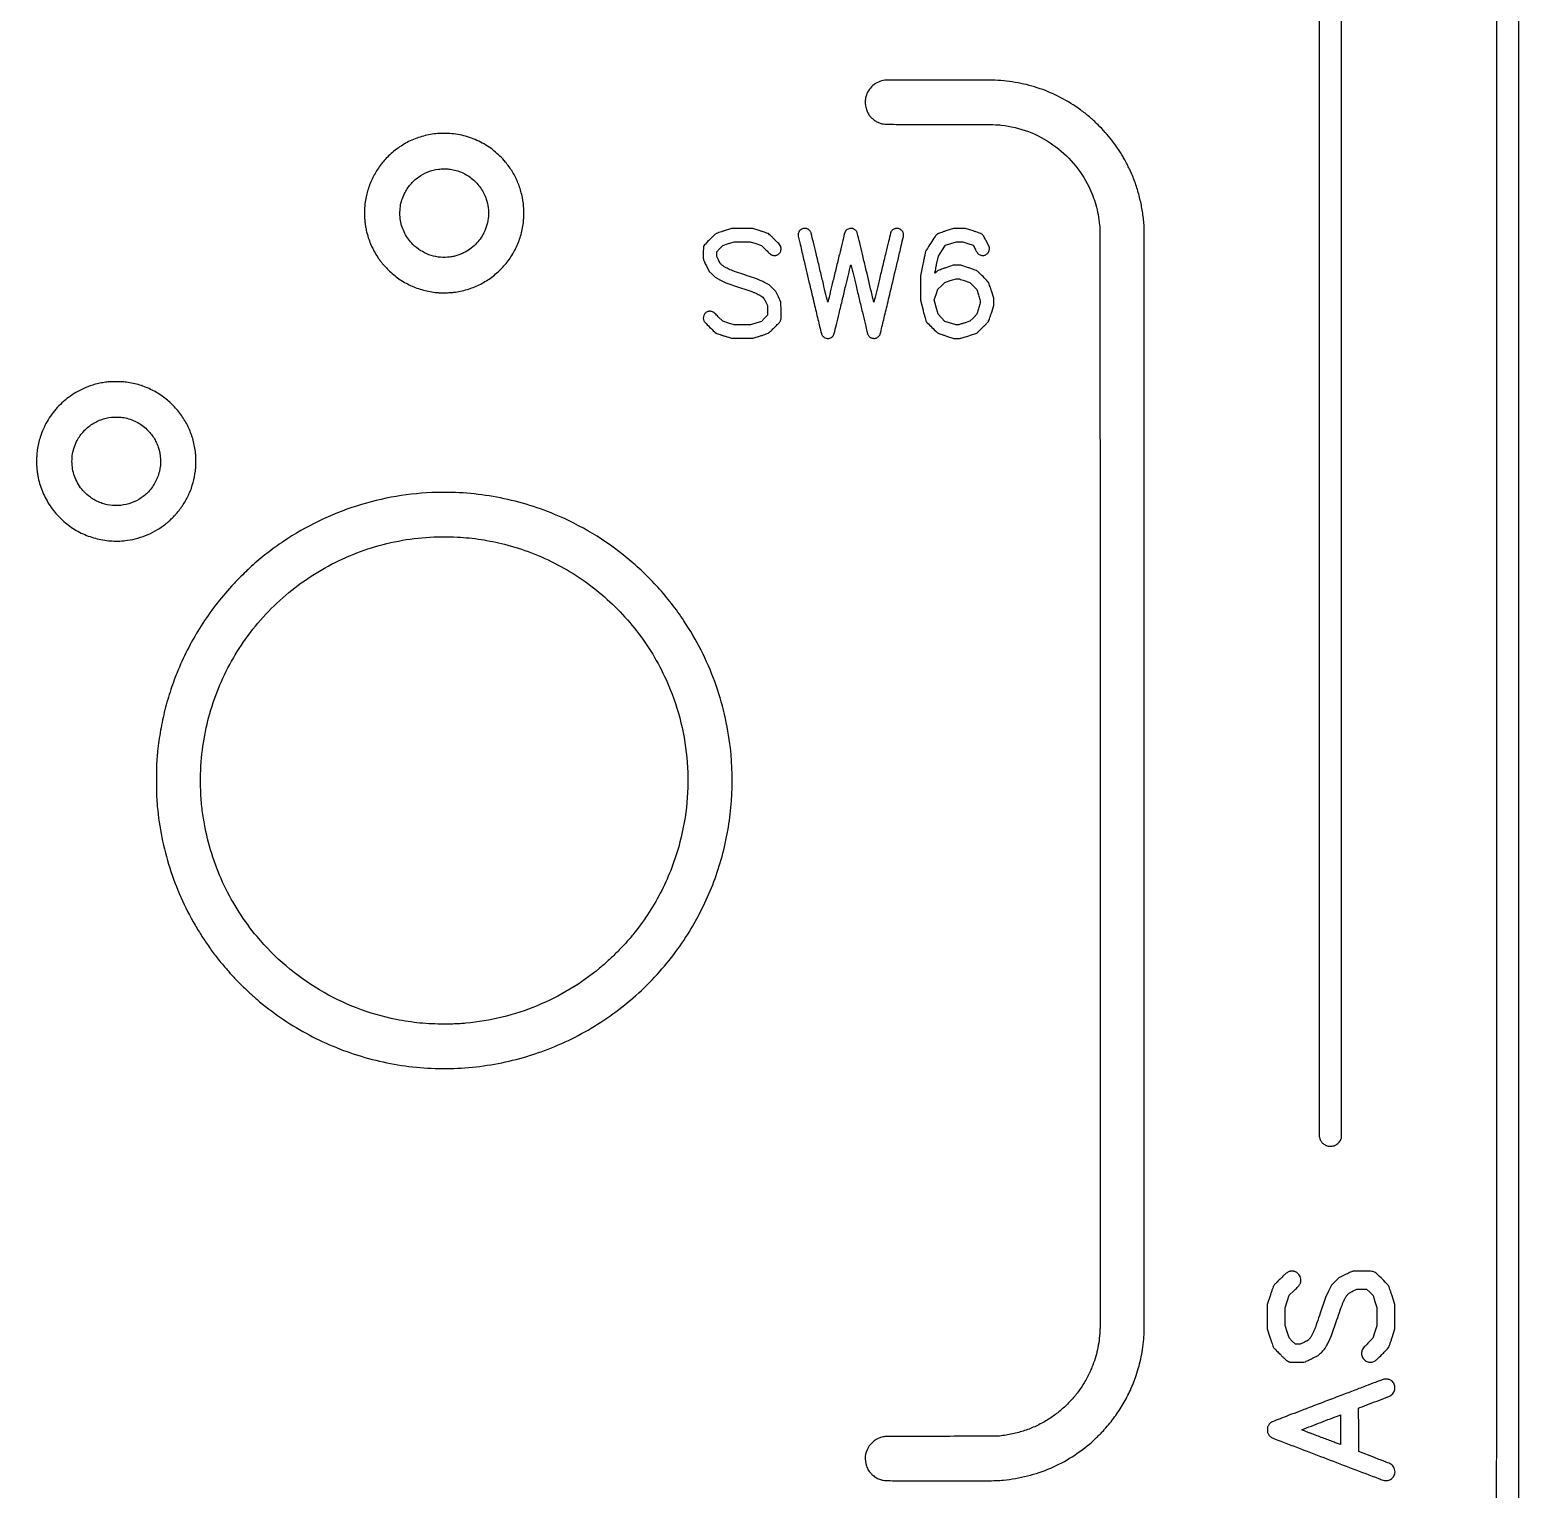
# Model space of a CAD drawing. Extents: x 980 to 25457, y 984 to 49020.
# Drawn here: x 18631 to 25457, y 11193 to 17880 of the extents above; entities that cross this region are included whole.
import ezdxf

# ---------------------------------------------------------------- set-up
doc = ezdxf.new("R2010")
doc.units = 0

msp = doc.modelspace()

# ---------------------------------------------------------------- linework, layer by layer
for points in [[(25353.176636, 36563.461695, -0.000001), (25352.040197, 20064.737908), (25350.791615, 2595.149668, -0.017503)], [(981.025332, 39243.286233, 0.000001), (980.725995, 36638.380945, 0.000022), (980.440705, 32466.957132, 0.000002), (980.203828, 20941, 0.000003), (980.107189, 12237.212398, 0.000012), (980.209361, 6804.802998)], [(1083.221486, 6831.128539, -0.000012), (1083.127559, 12273.089819, -0.000003), (1083.236026, 20942, -0.000002), (1083.488164, 32350.921193, -0.000022), (1083.779877, 36579.793336, -0.000001), (1084.083373, 39239.060792, -0.032823)], [(1895.500479, 7922.608607, -0.000003), (1895.516153, 10549.853821, -0.000001), (1895.574114, 14934.526042, -0.000001), (1895.654924, 19974.475505, -0.000001), (1895.750479, 25038.650259), (1896, 37344.800518)], [(25455.283853, 8026.2, 0.000006), (25455.447111, 13939.785085, 0.000004), (25455.5, 20957, 0.000003), (25455.451202, 30583.274766, 0.000015), (25455.249846, 35648.33495)], [(23837.04827, 49018.908979, 0.000001), (21675.802621, 49019.17901, 0.000024)], [(18681.279442, 49019.402857, 0.000005), (13233.5, 49019.49605, 0.000002), (9165.520775, 49019.509787, 0.000004), (5739.221875, 49019.480206)], [(24540, 37344.615933), (24540.017364, 25078.057967, 0.000003), (24540.072189, 18212.977995, 0.000025), (24540.281798, 14996.564512), (24540.53635, 12813.47858, 0.052236), (24541.438354, 12804.878001, 0.074337), (24546.543768, 12791.201334, 0.068737), (24555.531869, 12779.203011, 0.069207), (24567.370173, 12770.158349, 0.07731), (24580.799221, 12765.105084, 0.090469), (24599.660012, 12764.630768, 0.093087), (24617.267741, 12770.877964, 0.091235), (24631.678767, 12783.228321, 0.082939), (24641.332811, 12800.295347, 0.087509), (24641.999516, 12804.07251), (24642.357022, 15432.357909, 0.00002), (24642.699465, 18970.575659, 0.000004), (24643, 25073.957926), (24643.5, 37344.415852)], [(1792.666637, 28542.695892, 0.000006), (1792.411049, 24569.503036, 0.000003), (1792.195825, 19883.965567, 0.000004), (1792.047621, 15244.749166, 0.000006), (1792, 11426.463451), (1792, 3112.26021)], [(23728.367996, 45337.206403, 0.000002), (23728.354216, 42876.105371, 0.000002), (23728.361756, 40416.175094, 0.019036)], [(2708.027317, 40429.777448, 0.000002), (2708.046285, 42874.87655, 0.000002), (2708.048936, 45320.157135, 0.014115)], [(23830.974531, 40438.62303, -0.000002), (23830.960256, 42874.830485, -0.000002), (23830.963185, 45310.710508, -0.013332)]]:
    msp.add_lwpolyline(points, format="xyb")
for points in [[(22549, 17648.882425, 0.077388), (22520.0352, 17640.916472, 0.073827), (22494.340217, 17624.438035, 0.073622), (22474.483084, 17601.1568, 0.076249), (22462.513312, 17573.389798, 0.05463), (22459.453628, 17552.531965, 0.051971), (22460.896344, 17531.142554, 0.051526), (22466.747471, 17510.337875, 0.051808), (22476.721379, 17491.209917, 0.045642), (22486.557389, 17478.931279, 0.038012), (22499.043443, 17467.797799, 0.037697), (22513.195448, 17458.589455, 0.042763), (22528, 17452.048769, 0.060111), (22542.990588, 17448.846366, 0.017527), (22566.592222, 17447.538991, 0.004823), (22612.495715, 17447.050534, 0.000193), (22779.337968, 17446.949181, -0.000375), (22932.093402, 17446.800874, -0.002399), (23009.501426, 17446.296235, -0.004205), (23056.646468, 17445.366074, -0.021046), (23083, 17443.51241, -0.062132), (23207.545446, 17413.507156, -0.063189), (23320.133435, 17353.926423, -0.063301), (23414.108531, 17268.227069, -0.06274), (23483.983436, 17161.5, -0.021298), (23502.240744, 17119.696339, -0.023649), (23516.176011, 17077.91045, -0.022888), (23526.449238, 17033.803234, -0.017717), (23533.707188, 16985, -0.027804), (23534.921947, 16963.565976, -0.000051), (23535.24813, 16608.526487, -0.00016), (23535.53611, 16028.324263, -0.000012), (23535.775494, 14452.5, -0.000024), (23535.866184, 13302.291035, -0.000079), (23535.768464, 12536.543303, -0.000007), (23535.588655, 11935.904631, -0.013655), (23535.052518, 11916.5, -0.019542), (23531.01566, 11873.685671, -0.020948), (23523.700867, 11832.309081, -0.021065), (23512.995939, 11791.904237, -0.020252), (23498.807823, 11752, -0.015625), (23489.05065, 11729.755441, -0.010704), (23476.66064, 11705.121331, -0.010676), (23463.165211, 11680.925018, -0.01504), (23450.040444, 11660, -0.026664), (23418.418137, 11617.845091, -0.025361), (23381.984623, 11578.549476, -0.025455), (23341.906485, 11543.287217, -0.027388), (23299.385939, 11513.193694, -0.02735), (23249.159354, 11485.332405, -0.028852), (23197.064534, 11463.669694, -0.028306), (23141.904201, 11447.820263, -0.024393), (23082.5, 11437.352353, -0.02672), (23067.497434, 11436.266977, -0.002551), (23030.789093, 11435.764429, -0.001444), (22966.12569, 11435.395983, -0.000137), (22808, 11434.995218, 0.000125), (22646.401174, 11434.589751, 0.001525), (22584.630972, 11434.230973, 0.00195), (22549.19176, 11433.778803, 0.054722), (22540.056027, 11432.621635, 0.100151), (22500.659087, 11414.316099, 0.106128), (22472.430953, 11382.436924, 0.10725), (22459.963209, 11342.072577, 0.104254), (22465.149042, 11299.72657, 0.028421), (22469.573042, 11288.854149, 0.032447), (22475.03661, 11279.043822, 0.031438), (22481.882411, 11269.769416, 0.023944), (22490.459078, 11260.5, 0.023614), (22498.459795, 11253.353006, 0.028113), (22506.663033, 11247.426177, 0.028254), (22515.443036, 11242.480806, 0.024294), (22525.172344, 11238.27654, 0.055473), (22541.956643, 11234.01802, 0.027633), (22563.842142, 11232.210742, 0.006217), (22606.102885, 11231.589255, 0.000183), (22784, 11231.250447, 0.000377), (22939.523036, 11231.128524, 0.002678), (23014.949483, 11231.530339, 0.005432), (23061.018201, 11232.523222, 0.015375), (23093.114262, 11234.553146, 0.038789), (23203.766777, 11253.712261, 0.039451), (23309.483017, 11289.668477, 0.03947), (23408.193601, 11341.763636, 0.038904), (23498, 11408.946302, 0.011027), (23510.903152, 11420.77773, 0.004551), (23527.867403, 11437.334778, 0.004569), (23544.619623, 11454.292363, 0.010335), (23556.91145, 11467.5, 0.024453), (23602.535096, 11523.926566, 0.025355), (23641.843938, 11583.880598, 0.025487), (23674.701063, 11647.197837, 0.025303), (23701.033361, 11713.680866, 0.015115), (23714.298679, 11757.133374, 0.016362), (23724.530106, 11800.180697, 0.016101), (23732.054455, 11844.431046, 0.01372), (23737.195469, 11891.5, 0.020338), (23738.628278, 11926.70036, 0.000002), (23738.644944, 14438.350006, 0.000002), (23738.640766, 16948.74179, 0.018952), (23737.208877, 16986.5, 0.019189), (23730.211539, 17047.518585, 0.020979), (23718.688864, 17106.011586, 0.021161), (23702.415105, 17162.868744, 0.020267), (23681.188643, 17218.986925, 0.011199), (23673.354185, 17236.318757, 0.005099), (23662.378964, 17258.631379, 0.005103), (23650.930998, 17280.753611, 0.010991), (23641.569788, 17297.5, 0.015652), (23616.354169, 17337.452137, 0.017035), (23589.356564, 17374.606874, 0.016959), (23559.777747, 17409.985064, 0.015227), (23526.820641, 17444.6103, 0.008035), (23506.35034, 17464.205269, 0.010229), (23486.818818, 17481.580022, 0.01053), (23467.081266, 17497.721634, 0.009498), (23446, 17513.596995, 0.036022), (23356.29233, 17569.147579, 0.037405), (23260.639312, 17610.455444, 0.03735), (23159.764413, 17637.09808, 0.035694), (23054.5, 17648.958272, 0.010065), (23013.317848, 17649.811321, 0.000183), (22794.408532, 17649.858602, 0.000069), (22564.903534, 17649.792648, 0.028381)], [(20508, 17405.340998, 0.042102), (20442.73164, 17395.286799, 0.044963), (20381.554283, 17374.546372, 0.04515), (20325.292786, 17343.299798, 0.043149), (20274.625949, 17302.03772, 0.040641), (20236.684868, 17258.767075, 0.039345), (20205.782657, 17209.47508, 0.039327), (20182.971668, 17155.92822, 0.040521), (20169.100823, 17100, 0.008081), (20166.833445, 17084.574784, 0.013535), (20165.489648, 17071.538158, 0.012733), (20164.805041, 17057.907284, 0.006218), (20164.591217, 17040.5, 0.013064), (20165.234589, 17016.023016, 0.017078), (20167.169924, 16993.719919, 0.017543), (20170.566193, 16972.096659, 0.015171), (20175.607609, 16949.679937, 0.020504), (20184.497984, 16920.163232, 0.021695), (20195.632627, 16892.036202, 0.021554), (20209.236978, 16864.812319, 0.019681), (20225.524219, 16838, 0.010281), (20235.489243, 16823.613965, 0.013694), (20245.159367, 16810.992041, 0.013499), (20255.617353, 16798.778849, 0.009557), (20267.977532, 16785.623437, 0.041357), (20315.717019, 16744.191894, 0.043938), (20368.706682, 16712.118448, 0.043707), (20426.746142, 16689.666294, 0.040108), (20489.5, 16676.842102, 0.024849), (20505.925023, 16675.662064, 0.00691), (20531.742257, 16675.450026, 0.006914), (20557.55977, 16675.951855, 0.024762), (20574, 16677.315845, 0.038678), (20634.477276, 16690.181355, 0.041971), (20690.5482, 16711.982091, 0.042286), (20741.825413, 16742.66591, 0.040432), (20788.042704, 16781.957296, 0.040376), (20827.30905, 16828.134618, 0.042075), (20858.039585, 16879.414661, 0.04191), (20879.847882, 16935.307955, 0.039433), (20892.577945, 16995.2054, 0.020479), (20893.945716, 17010.423401, 0.007138), (20894.702685, 17032.414642, 0.007175), (20894.830296, 17054.487867, 0.019579), (20894.085523, 17070.082699, 0.037016), (20885.013285, 17125.989729, 0.038503), (20867.864016, 17179.189866, 0.03868), (20842.850166, 17228.909009, 0.038093), (20810.36357, 17274.452977, 0.049625), (20757.735526, 17326.088685, 0.051083), (20696.447402, 17365.774407, 0.050927), (20628.207538, 17392.304345, 0.04875), (20555, 17404.991846, 0.011133), (20544.383831, 17405.543507, 0.005556), (20530.930224, 17405.792978, 0.005507), (20517.709074, 17405.745565, 0.013523)], [(20557.215618, 17241.429334, -0.06902), (20611.76414, 17225.972414, -0.070192), (20659.702915, 17196.309872, -0.070301), (20697.5048, 17154.590233, -0.069587), (20722.425333, 17103.890326, -0.048171), (20731.168206, 17065.09052, -0.04905), (20732.248963, 17025.573746, -0.049271), (20725.621849, 16986.767252, -0.049497), (20711.535275, 16950.070236, -0.039233), (20694.112814, 16921.25771, -0.041873), (20672.739737, 16896.188439, -0.04196), (20647.5323, 16875.074742, -0.039723), (20618.703394, 16858.029117, -0.022002), (20600.764325, 16850.22002, -0.025412), (20583.040717, 16844.429829, -0.024977), (20564.556814, 16840.393245, -0.019978), (20544.329245, 16837.849187, -0.057277), (20501.88891, 16839.091556, -0.053381), (20459.766392, 16849.86315, -0.052786), (20420.441809, 16869.468584, -0.053432), (20386.269488, 16896.805574, -0.079047), (20349.401642, 16947.207268, -0.077294), (20329.637818, 17006.947712, -0.077296), (20328.950331, 17069.867326, -0.079058), (20347.4719, 17129.5, -0.060899), (20375.114681, 17171.63826, -0.062022), (20411.943137, 17205.583342, -0.062104), (20455.924583, 17229.42497, -0.061346), (20504.596658, 17241.861189, -0.024898), (20515.383512, 17242.70247, -0.009064), (20530.718973, 17242.854608, -0.009118), (20546.120832, 17242.447239, -0.02341)], [(21813.5, 16959.02055, 0.00103), (21800.567129, 16954.702304, 0.001437), (21789.01875, 16950.782892, 0.000864), (21779.305984, 16947.436541, 0.018836), (21776.5, 16946.344363, 0.076435), (21773.658959, 16944.557508, 0.006879), (21767.363167, 16938.948626, 0.007285), (21758.99805, 16931.060048, 0.002936), (21747.79668, 16920.055638, 0.005544), (21726.836424, 16898.75349, 0.075839), (21720.586856, 16889.903122, 0.100268), (21718.002484, 16880.326177, 0.012624), (21717.173334, 16858.777784, 0.003498), (21717.105947, 16847.936551, 0.00642), (21717.226235, 16839.105944, 0.006759), (21717.499652, 16832.270557, 0.037817), (21717.970993, 16828.639727, 0.04775), (21719.03151, 16825.212798, 0.00537), (21722.254431, 16817.721488, 0.006234), (21726.430115, 16808.604427, 0.004277), (21731.384308, 16798.361944), (21743.673299, 16773.5), (21757.815619, 16759.881298), (21771.95794, 16746.262596), (21796.40331, 16733.620803), (21820.84868, 16720.97901), (21883.67434, 16699.966844, -0.000992), (21921.188243, 16687.337468, -0.006775), (21939.582104, 16680.825232, -0.012943), (21952.282819, 16675.756718, -0.01209), (21965, 16669.927885, -0.01492), (21981.023986, 16661.508354, -0.062073), (21989.778083, 16655.023001, -0.067329), (21996.320287, 16646.845287, -0.019519), (22004.100913, 16632.645309), (22012, 16616.790618), (22012, 16594.632374), (22012, 16572.47413), (21997.75, 16558.321041), (21983.5, 16544.167951), (21958.38195, 16536.083975), (21933.263899, 16528), (21895.75526, 16528), (21858.246621, 16528), (21832.37331, 16536.467014), (21806.5, 16544.934028), (21786.043372, 16565.432759, 0.005543), (21770.738219, 16580.433099, 0.044253), (21763.031738, 16586.611761, 0.08796), (21756.599775, 16589.421752, 0.056549), (21748.5, 16590.426728, 0.0178), (21745.523453, 16590.351913, 0.016949), (21742.510432, 16590.065963, 0.017525), (21739.838491, 16589.624993, 0.047362), (21738, 16589.069824, 0.09311), (21727.044453, 16581.991879, 0.102919), (21719.863166, 16571.637734, 0.104512), (21717.473877, 16559.412774, 0.098853), (21720.149733, 16547, 0.089638), (21724.671649, 16540.219855, 0.003228), (21746.530056, 16517.832483, 0.003653), (21768.475146, 16495.96659, 0.075554), (21776, 16490.532225, 0.032326), (21779.11957, 16489.176317, 0.001897), (21788.871875, 16485.709115, 0.002863), (21800.531632, 16481.68837, 0.002104), (21813.5, 16477.360021), (21846.5, 16466.5), (21896, 16466.5), (21945.5, 16466.5), (21979.550492, 16477.747636, 0.003006), (21993.676324, 16482.508084, 0.0051), (22005.432452, 16486.683343, 0.004024), (22014.731902, 16490.178468, 0.05136), (22018.050492, 16491.864979, 0.044304), (22020.813099, 16494.015105, 0.002955), (22028.12542, 16500.907239, 0.004243), (22036.736122, 16509.260466, 0.003161), (22046.099875, 16518.617342, 0.001881), (22059.982161, 16532.772078, 0.014496), (22066.263349, 16539.610799, 0.031726), (22069.751162, 16544.193964, 0.057898), (22071.883158, 16548.376471, 0.047111), (22073.14565, 16553.092083, 0.031201), (22073.733833, 16558.670222, 0.011563), (22073.918408, 16568.111293, 0.000939), (22073.783283, 16592.876471), (22073.5, 16631.5), (22061.5, 16656.5), (22049.5, 16681.5), (22034.5, 16696.826651), (22019.5, 16712.153301), (21995, 16724.157535, 0.007047), (21978.442717, 16731.982694, 0.016269), (21965.741494, 16737.276046, 0.008823), (21948.88126, 16743.329228, 0.000892), (21908.5, 16756.947206, -0.000889), (21869.462889, 16770.111576, -0.007991), (21852.460995, 16776.1834, -0.016193), (21840.61314, 16781.072556, -0.011127), (21827.5, 16787.342522, -0.004317), (21816.68902, 16792.928269, -0.01929), (21810.512902, 16796.49823, -0.029092), (21805.932216, 16799.774298, -0.021053), (21801.217949, 16803.918354, -0.017393), (21796.810025, 16808.438792, -0.040045), (21793.907863, 16812.193931, -0.028102), (21791.090811, 16817.094343, -0.005077), (21786.467949, 16826.534234), (21779, 16842.184163), (21779, 16852.855016), (21779, 16863.52587), (21793.25, 16877.714994), (21807.5, 16891.904118), (21833.62036, 16900.452059), (21859.740719, 16909), (21895.915263, 16909), (21932.089806, 16909), (21958.294903, 16900.395935), (21984.5, 16891.79187), (22006, 16870.544348, 0.004956), (22021.801095, 16855.235371, 0.046634), (22029.222529, 16849.398236, 0.094351), (22035.538701, 16846.837872, 0.049284), (22044.018416, 16846, 0.019355), (22047.705317, 16846.14277, 0.039268), (22050.570586, 16846.593136, 0.038808), (22053.351531, 16847.490023, 0.018466), (22056.777804, 16849.046831, 0.057868), (22063.877566, 16853.688431, 0.074622), (22069.050758, 16859.501736, 0.074016), (22072.31808, 16866.617139, 0.055814), (22073.785882, 16875.107086, 0.065217), (22073.148404, 16884.125677, 0.098478), (22070.112247, 16891.364517, 0.04414), (22062.83273, 16900.335461, 0.004559), (22043.684711, 16919.728964, 0.00275), (22033.817078, 16929.435111, 0.004025), (22025.016759, 16937.859855, 0.001985), (22017.465354, 16944.916995, 0.070858), (22015.5, 16946.279315, 0.033165), (22013.275094, 16947.215638, 0.000922), (22003.387578, 16950.604448, 0.001889), (21991.732247, 16954.52606, 0.001296), (21978.47899, 16958.89153), (21944.45798, 16970), (21895.47899, 16969.981824), (21846.5, 16969.963648)], [(22172.5, 16968.671601, 0.066575), (22164.039263, 16963.976544, 0.075752), (22157.525846, 16957.392573, 0.078421), (22153.430662, 16949.375837, 0.07877), (22152.011607, 16940.5, 0.056802), (22152.707451, 16934.321999, 0.000466), (22163.69117, 16886.677, 0.001191), (22179.205487, 16820.384135, 0.000293), (22205.028514, 16711.5, 0.000164), (22225.44599, 16625.757443, 0.000267), (22242.836657, 16553.003711, 0.000026), (22258.442461, 16487.885446, 0.027233), (22259.276676, 16485.0871, 0.072727), (22261.425946, 16481.05155, 0.032262), (22265.317272, 16476.422908, 0.032088), (22269.93291, 16472.182369, 0.05235), (22274.392402, 16469.296778, 0.103559), (22285.807238, 16466.21953, 0.097143), (22297.780432, 16467.866996, 0.097081), (22308.250293, 16473.916991, 0.103275), (22315.38982, 16483.358493, 0.049567), (22317.042283, 16487.991945, 0.000332), (22327.324537, 16529.494616, 0.001188), (22339.725559, 16580.209471, 0.000548), (22355.631227, 16646.25, -0.000316), (22370.170032, 16706.738899, -0.000526), (22382.500099, 16757.660938, -0.000011), (22393.718669, 16803.775831, -0.345918), (22394.003918, 16804, -0.346537), (22394.288666, 16803.775715, -0.000012), (22405.36388, 16757.807812, -0.000528), (22417.535862, 16707.047178, -0.000317), (22431.886883, 16646.75, 0.000591), (22446.355365, 16586.106831, 0.000938), (22458.904905, 16534.210033, 0.000191), (22470.057268, 16488.542402, 0.044805), (22471.455018, 16484.454369, 0.038403), (22474.105122, 16479.554238, 0.046469), (22477.331166, 16475.443628, 0.047219), (22481.213649, 16472.051128, 0.041849), (22485.818397, 16469.290085, 0.062489), (22491.95232, 16467.177638, 0.046114), (22499.093731, 16466.354987, 0.046435), (22506.198866, 16466.855142, 0.066867), (22512.219574, 16468.695265, 0.054089), (22516.529722, 16471.268498, 0.033552), (22520.990836, 16475.129203, 0.033708), (22524.848662, 16479.50164, 0.059697), (22527.302464, 16483.629685, 0.045008), (22528.390916, 16486.837742, 0.000058), (22544.100549, 16551.869345, 0.000512), (22561.612712, 16624.726336, 0.000315), (22582.07953, 16710.5, 0.000256), (22609.756864, 16827.082193, 0.001386), (22624.580191, 16890.446206, 0.00081), (22634.328283, 16932.956493, 0.055109), (22635.166208, 16940.295131, 0.051124), (22634.547998, 16946.546045, 0.058472), (22632.67346, 16952.249435, 0.056822), (22629.473518, 16957.493583, 0.0443), (22624.919875, 16962.382131, 0.044139), (22619.990908, 16966.083385, 0.058128), (22614.907836, 16968.474793, 0.056142), (22609.271199, 16969.684743, 0.037635), (22602.674386, 16969.84342, 0.059532), (22594.710508, 16968.475467, 0.068764), (22587.703424, 16965.292816, 0.069787), (22581.902531, 16960.37693, 0.064052), (22577.479406, 16953.918813, 0.057657), (22575.838632, 16949.525108, 0.000388), (22566.106575, 16910.002725, 0.001306), (22553.978128, 16860.019818, 0.00051), (22537.476112, 16790.918813, -0.000134), (22523.012472, 16730.151, -0.000222), (22510.784973, 16678.939952, -0.000004), (22499.671974, 16632.4896, -0.134843), (22499.49872, 16632.174639, -0.590233), (22499.033813, 16632.301602, -0.000342), (22494.911207, 16649.361603, -0.000814), (22487.73888, 16679.345256, -0.00003), (22460.99204, 16792, 0.000462), (22446.623481, 16852.287073, 0.00074), (22434.234827, 16903.718049, 0.000123), (22423.186342, 16949.240006, 0.043861), (22422.067038, 16952.550805, 0.046514), (22419.644282, 16956.916483, 0.045495), (22416.44035, 16960.794281, 0.04388), (22412.472402, 16964.147555, 0.037648), (22407.777804, 16966.953169, 0.018611), (22404.218643, 16968.569111, 0.042683), (22401.411315, 16969.448798, 0.040139), (22398.39202, 16969.868476, 0.014793), (22394.090278, 16969.990231, 0.064273), (22385.182706, 16968.828787, 0.07609), (22377.402347, 16965.447997, 0.077289), (22371.08154, 16959.948002, 0.069139), (22366.441626, 16952.586482, 0.045527), (22365.013771, 16948.462947, 0.000196), (22353.708504, 16902.655462, 0.000959), (22340.985941, 16850.588461, 0.000605), (22326.321811, 16789.751261, -0.000282), (22311.783169, 16729.263156, -0.000469), (22299.463282, 16678.342777, -0.000009), (22288.253842, 16632.205216, -0.348983), (22288, 16632.007841, -0.343783), (22287.746697, 16632.209714, -0.000009), (22276.668685, 16678.348726, -0.000467), (22264.493809, 16729.269781, -0.00028), (22250.127438, 16789.756579, 0.000549), (22234.415477, 16855.751325, 0.001185), (22222.149588, 16906.490217, 0.000333), (22211.975121, 16948.025149, 0.048968), (22210.327074, 16952.702613, 0.057774), (22207.38478, 16957.479796, 0.039479), (22203.052592, 16962.164073, 0.039808), (22198.10599, 16966.050425, 0.064581), (22193.316063, 16968.407973, 0.052699), (22188.61773, 16969.4739, 0.026289), (22182.524819, 16969.871908, 0.02597), (22176.585111, 16969.638567, 0.070735)], [(22829.427773, 16958.619123, 0.002448), (22816.124915, 16954.159817, 0.003488), (22804.357355, 16950.059158, 0.001951), (22794.463177, 16946.490178, 0.051284), (22791.927773, 16945.257398, 0.022527), (22790.390663, 16944.205594, 0.012172), (22788.592149, 16942.782226, 0.012102), (22786.827458, 16941.240619, 0.018641), (22785.385926, 16939.815969, 0.042505), (22779.536513, 16932.41831, 0.001521), (22759.662125, 16902.153031, 0.001094), (22739.461193, 16871.037056, 0.063278), (22736.521307, 16864.908012, 0.026733), (22735.626355, 16861.641371, 0.00062), (22732.247144, 16845.995414, 0.001376), (22728.360221, 16827.644018, 0.000933), (22724.028165, 16806.714675), (22713, 16752.92935), (22713, 16696.780122), (22713, 16640.630894), (22724.597032, 16595.065447, 0.002071), (22729.581007, 16575.816926, 0.00403), (22733.745824, 16560.504485, 0.002879), (22737.174242, 16548.554088, 0.05239), (22738.679262, 16544.890921, 0.070292), (22743.73314, 16538.029742, 0.002919), (22765.229495, 16516.345845, 0.002691), (22787.109603, 16494.764668, 0.078359), (22793.5, 16490.2339, 0.031143), (22796.343905, 16489.037974, 0.001401), (22806.384666, 16485.565035, 0.002346), (22818.335496, 16481.531464, 0.001676), (22831.745673, 16477.125208), (22865.991345, 16466), (22880.944051, 16466, 0.013726), (22892.125325, 16466.306998, 0.045366), (22899.408988, 16467.374832, 0.018474), (22908.935556, 16470.044071, 0.000797), (22942, 16480.698323), (22971.5, 16490.255943), (22996.811081, 16515.377971, 0.002218), (23006.650158, 16525.230593, 0.003199), (23015.258841, 16534.039968, 0.001683), (23022.472516, 16541.567461, 0.051153), (23024.068743, 16543.630431, 0.05296), (23025.209498, 16545.989008, 0.00164), (23028.81939, 16556.149001, 0.003197), (23032.963049, 16568.178893, 0.002206), (23037.507662, 16581.850912), (23049, 16616.940962), (23049, 16633.482614), (23049, 16650.024267), (23037.882894, 16684.262133, 0.001282), (23033.514706, 16697.598525, 0.001871), (23029.592152, 16709.323877, 0.000908), (23026.201988, 16719.273648, 0.033068), (23025.270346, 16721.5, 0.078332), (23022.134101, 16725.904456, 0.001113), (22999.332372, 16749.076383, 0.00146), (22976.837704, 16771.702138, 0.05695), (22971.295308, 16776.107622, 0.050741), (22968.889221, 16777.289042, 0.001613), (22958.663997, 16781.042542, 0.003111), (22946.551251, 16785.359512, 0.002152), (22932.795308, 16790.09955), (22897.5, 16802.091985), (22880, 16801.795216), (22862.5, 16801.498446), (22828.507946, 16789.654863, 0.000917), (22815.335388, 16785.038152, 0.001395), (22803.911224, 16780.974821, 0.000494), (22794.069786, 16777.432499, 0.036191), (22792.507946, 16776.737196, 0.045371), (22791.400486, 16776.008662, 0.007304), (22789.400772, 16774.367765, 0.008019), (22787.098664, 16772.357591, 0.006966), (22784.75, 16770.179335, -0.009237), (22782.543016, 16768.151051, -0.017758), (22780.689063, 16766.623271, -0.017213), (22779.283995, 16765.621646, -0.597963), (22779, 16765.774205, -0.049562), (22779.084147, 16766.621026, -0.00014), (22781.320563, 16777.746857, -0.000841), (22783.871369, 16790.309122, -0.000525), (22786.89979, 16805.017473), (22794.799579, 16843.182095), (22811.37324, 16868.047945), (22827.946901, 16892.913795), (22852.614287, 16900.956897), (22877.281674, 16909), (22891.890837, 16909.034385), (22906.5, 16909.06877), (22930.294227, 16901.32423), (22954.088454, 16893.579689), (22963.160726, 16876.191956, 0.004739), (22966.840652, 16869.299191, 0.005909), (22970.394821, 16862.970192, 0.004853), (22973.48708, 16857.731143, 0.044434), (22975.047647, 16855.598514, 0.086461), (22981.511417, 16850.39531, 0.065506), (22990.000277, 16847.059247, 0.064381), (22999.223245, 16845.993524, 0.076936), (23007.841201, 16847.447256, 0.062372), (23012.920042, 16849.871026, 0.04282), (23017.98648, 16853.766194, 0.041984), (23022.434802, 16858.581011, 0.051776), (23025.671858, 16863.761738, 0.021544), (23027.089839, 16867.00706, 0.039922), (23027.908911, 16869.76137, 0.036779), (23028.318138, 16872.757969, 0.015551), (23028.444444, 16876.817975), (23028.444444, 16884.207249), (23015.472222, 16909.842848, 0.004925), (23006.6264, 16926.904621, 0.025632), (23001.183076, 16935.997675, 0.047122), (22996.633903, 16941.567957, 0.06706), (22991.583643, 16945.470274, 0.044024), (22988.665389, 16946.829746, 0.002192), (22978.705899, 16950.392978, 0.003518), (22966.808836, 16954.496773, 0.002536), (22953.47899, 16958.914936), (22919.45798, 16970), (22891.47899, 16969.927694), (22863.5, 16969.855388)], [(22913.17626, 16731.394112), (22938.5, 16722.788224), (22954.598319, 16706.806951), (22970.696637, 16690.825677), (22978.849062, 16665.662839, -0.008671), (22985.459749, 16643.983498, -0.069575), (22986.909165, 16633.676422, -0.069532), (22985.476436, 16623.364795, -0.008655), (22978.899125, 16601.657735), (22970.798249, 16576.5), (22955.149125, 16560.732334), (22939.5, 16544.964668), (22913.349143, 16536.482334, -0.00285), (22899.994324, 16532.23453, -0.01047), (22891.474397, 16529.772464, -0.015934), (22885.578051, 16528.401146, -0.0492), (22881.511257, 16528, -0.048489), (22877.482478, 16528.391625, -0.016004), (22871.679711, 16529.724686, -0.010625), (22863.355312, 16532.109987, -0.002985), (22850.46445, 16536.186555), (22825.104672, 16544.373109), (22809.128173, 16560.436555), (22793.151673, 16576.5), (22784.666868, 16609.854992), (22776.182062, 16643.209984), (22784.481469, 16667.241462), (22792.780876, 16691.27294), (22808.377586, 16706.869649), (22823.974295, 16722.466358), (22849.237147, 16731.179796, -0.00855), (22871.135064, 16738.316038, -0.073779), (22881.266173, 16739.853865, -0.07418), (22891.387557, 16738.378617, -0.008692)], [(18995.5, 16267.336666, 0.020791), (18971.608921, 16264.359066, 0.015252), (18945.412729, 16259.155969, 0.015223), (18919.509589, 16252.347939, 0.020342), (18896.5, 16244.514452, 0.053822), (18824.9865, 16207.614283, 0.054914), (18763.524837, 16156.513073, 0.055056), (18714.792328, 16093.391937, 0.054638), (18680.862367, 16021, 0.019709), (18672.159926, 15991.80706, 0.022348), (18666.196192, 15963.212199, 0.022072), (18662.755829, 15933.887622, 0.018346), (18661.626603, 15902.5, 0.008265), (18661.948708, 15883.835364, 0.0135), (18662.910151, 15868.037475, 0.013968), (18664.692541, 15852.703239, 0.009715), (18667.5232, 15835.5, 0.04869), (18686.717733, 15768.702257, 0.047982), (18718.536046, 15706.527524, 0.047771), (18761.776351, 15651.312858, 0.047386), (18814.818175, 15605.141911, 0.048228), (18874.451372, 15570.587463, 0.047478), (18939.909749, 15547.880172, 0.047332), (19008.670636, 15537.879414, 0.04732), (19078.091428, 15540.986933, 0.034183), (19126.119489, 15551.105464, 0.033669), (19172.573097, 15567.710207, 0.033581), (19216.492419, 15590.449252, 0.0336), (19256.963493, 15618.859266, 0.016703), (19268.431023, 15628.76857, 0.008106), (19282.444671, 15642.147927, 0.008112), (19296.080986, 15656.039809, 0.015928), (19306.386322, 15667.600789, 0.034304), (19337.509316, 15710.50247, 0.036663), (19361.708649, 15756.342044, 0.036491), (19379.042729, 15805.425097, 0.033357), (19389.69171, 15858, 0.02518), (19391.195857, 15876.12328, 0.008153), (19391.630606, 15903.038743, 0.008144), (19391.188214, 15929.942186, 0.025364), (19389.677825, 15948, 0.037801), (19377.162075, 16006.797584, 0.040743), (19356.141131, 16061.523156, 0.041016), (19326.67537, 16111.79406, 0.039346), (19289.027339, 16157.334797, 0.041339), (19242.985487, 16197.61167, 0.042441), (19191.332329, 16229.36929, 0.042167), (19134.736679, 16252.114423, 0.039749), (19074, 16265.593853, 0.025836), (19061.671792, 16266.672545, 0.003354), (19035.261057, 16267.436204, 0.003548), (19008.878894, 16267.834665, 0.02261)], [(19061, 16103.113728, -0.035968), (19090.722253, 16095.650933, -0.038148), (19118.46488, 16084.111954, -0.038271), (19144.053177, 16068.531622, -0.036679), (19167.358382, 16049.030764, -0.027679), (19184.168541, 16030.81792, -0.030306), (19198.323312, 16011.381025, -0.030672), (19209.880829, 15990.59775, -0.029817), (19218.93162, 15968.362836, -0.069379), (19229.54228, 15912.716608, -0.070579), (19224.421849, 15856.629043, -0.070368), (19203.873386, 15804.035803, -0.068304), (19169.38399, 15758.607702, -0.062782), (19130.296355, 15728.294597, -0.061644), (19084.672316, 15708.405127, -0.061359), (19035.376948, 15700.176174, -0.061153), (18985.5, 15704.140384, -0.031949), (18962.833743, 15710.300003, -0.028724), (18940.291187, 15719.478204, -0.028445), (18918.72261, 15731.288119, -0.029736), (18898.965881, 15745.311934, -0.086168), (18854.093908, 15796.252736, -0.084216), (18828.576366, 15859.735237, -0.084137), (18825.408342, 15928.134258, -0.085781), (18845.037509, 15993.261737, -0.061872), (18873.260736, 16035.645784, -0.062979), (18910.845624, 16069.549562, -0.062862), (18955.754643, 16093.078311, -0.061244), (19005.5, 16104.973004, -0.026264), (19017.071773, 16105.666442, -0.010207), (19033.115792, 16105.456656, -0.010249), (19049.20633, 16104.58715, -0.024908)], [(20496, 15760.327483, 0.035073), (20309.665874, 15742.156802, 0.035425), (20128.338124, 15698.138816, 0.03544), (19955.113708, 15628.987378, 0.035171), (19792.928729, 15535.914861, 0.00946), (19755.451034, 15509.709001, 0.008432), (19717.506525, 15481.102287, 0.00838), (19680.290994, 15451.030793, 0.009005), (19645, 15420.426704, 0.009646), (19626.945739, 15403.550265, 0.00273), (19599.497117, 15376.588829, 0.002725), (19572.357949, 15349.34327, 0.009749), (19555.449851, 15331.5, 0.021498), (19481.872866, 15243.434898, 0.021544), (19416.185378, 15149.43747, 0.021576), (19358.920364, 15050.276769, 0.021716), (19310.548125, 14946.760229, 0.018254), (19276.926394, 14856.674747, 0.018282), (19249.984158, 14764.421991, 0.018264), (19229.830727, 14670.35814, 0.018133), (19216.53939, 14574.848997, 0.004302), (19213.275451, 14540.008101, 0.009896), (19211.564874, 14513.734392, 0.00862), (19210.769881, 14485.333713, 0.002575), (19210.527395, 14442, 0.001964), (19210.670891, 14400.79476, 0.007587), (19211.248448, 14375.226405, 0.009125), (19212.54669, 14352.071317, 0.003842), (19215.098461, 14321, 0.027594), (19235.752857, 14179.357676, 0.027117), (19271.957845, 14040.008764, 0.027097), (19323.064675, 13905.294183, 0.027452), (19388.248128, 13777.5, 0.011531), (19419.668862, 13726.207474, 0.011139), (19453.772697, 13675.814314, 0.011198), (19489.892045, 13627.264387, 0.011993), (19527.356698, 13581.5, 0.010158), (19560.527095, 13544.457424, 0.008742), (19596.847992, 13506.858087, 0.008768), (19634.332545, 13470.679441, 0.010422), (19671, 13437.911665, 0.05227), (19896.507777, 13282.303478, 0.051899), (20149.910959, 13176.401769, 0.051932), (20419.533731, 13125.000633, 0.052474), (20693, 13130.537117, 0.051215), (20957.784733, 13191.81857, 0.051586), (21203.903788, 13305.545423, 0.051597), (21421.485443, 13467.219069, 0.051279), (21601.858712, 13670.324201, 0.046321), (21724.527268, 13879.13698, 0.045942), (21807.057527, 14107.530633, 0.04593), (21846.508567, 14347.210606, 0.046248), (21841.397873, 14589.5, 0.029509), (21814.508147, 14743.814544, 0.029664), (21769.67069, 14893.61365, 0.029684), (21707.455546, 15036.958303, 0.02964), (21628.67622, 15172, 0.036812), (21509.229085, 15325.602734, 0.036932), (21368.668137, 15459.848185, 0.036917), (21209.827629, 15572.001442, 0.036715), (21035.937752, 15659.805891, 0.02656), (20905.974608, 15705.937828, 0.025985), (20770.904604, 15738.422867, 0.026016), (20633.360011, 15756.691211, 0.026785)], [(20590.5, 15555.946216, -0.012253), (20644.756228, 15551.65381, -0.012151), (20698.88944, 15544.700169, -0.012161), (20752.577671, 15535.131471, -0.012322), (20805.5, 15523.000038, -0.058556), (21049.754935, 15429.116309, -0.058803), (21265.211099, 15281.269405, -0.058785), (21440.385987, 15087.282266, -0.058454), (21565.99791, 14857.5, -0.041415), (21620.269507, 14682.497814, -0.041162), (21645.099327, 14500.583738, -0.041117), (21639.804703, 14316.865448, -0.041123), (21604.518307, 14136.5, -0.025797), (21567.827757, 14028.317828, -0.025451), (21520.048202, 13923.987088, -0.025488), (21461.992018, 13825.19873, -0.026057), (21394.578883, 13733.58582, -0.013045), (21360.419145, 13694.049709, -0.010866), (21322.141777, 13653.808558, -0.010833), (21282.008197, 13615.124625, -0.012697), (21242.26287, 13580.268868, -0.038634), (21106.218617, 13483.694033, -0.037433), (20955.529201, 13408.044746, -0.03736), (20794.948228, 13355.586978, -0.03814), (20629.453945, 13328.061052, -0.004678), (20603.810191, 13326.025368, -0.00713), (20581.511664, 13324.784268, -0.006723), (20558.257091, 13324.135412, -0.003591), (20529.5, 13323.926443, -0.011282), (20472.423413, 13325.209703, -0.013215), (20418.405015, 13329.077038, -0.013276), (20364.885455, 13335.772113, -0.011596), (20309.3107, 13345.55181, -0.042756), (20128.6441, 13398.059257, -0.042204), (19958.711523, 13480.703716, -0.042161), (19804.909314, 13590.803527, -0.042476), (19672.172584, 13724.890893, -0.031212), (19589.586391, 13837.4418, -0.031327), (19521.765362, 13959.262733, -0.031314), (19469.671166, 14088.655001, -0.031124), (19434.02047, 14223.801896, -0.007818), (19427.600963, 14259.068853, -0.008299), (19422.425613, 14293.824285, -0.007969), (19418.238362, 14329.984241, -0.006163), (19414.791023, 14369.5, -0.011136), (19414.246651, 14379.874997, -0.003059), (19413.853477, 14396.231604, -0.002761), (19413.600984, 14416.603753, -0.001718), (19413.518884, 14440.5, -0.002217), (19413.674305, 14475.558986, -0.007526), (19414.221076, 14498.415418, -0.009144), (19415.392271, 14518.848478, -0.004646), (19417.57367, 14544.5, -0.03074), (19438.999411, 14681.09515, -0.030888), (19476.989776, 14813.807562, -0.030915), (19531.002273, 14940.719111, -0.030916), (19600.250759, 15060, -0.065), (19790.141412, 15277.545854, -0.064851), (20029.655828, 15439.246724, -0.064854), (20302.588805, 15534.194511, -0.065017)], [(24403, 12190.52338, 0.062019), (24396.380331, 12187.442772, 0.033113), (24389.052211, 12182.148481, 0.017819), (24378.787285, 12173.008737, 0.003345), (24360.723726, 12155.5, 0.002295), (24347.074742, 12141.968334, 0.008359), (24338.594473, 12133.194892, 0.011483), (24333.124045, 12127.066411, 0.060188), (24330.631607, 12123.30763, 0.030669), (24329.084274, 12119.688036, 0.001679), (24324.968109, 12108.025757, 0.002603), (24320.186699, 12094.099747, 0.001899), (24315.012357, 12078.575649), (24302, 12039.036039), (24302, 11983.503471), (24302, 11927.970903), (24314.631665, 11889.235452, 0.001454), (24319.64986, 11873.997432, 0.00197), (24324.277396, 11860.262914, 0.001316), (24328.237008, 11848.761176, 0.02186), (24329.730113, 11845, 0.061876), (24332.184107, 11840.954035, 0.018537), (24336.869797, 11835.456819, 0.010363), (24344.800649, 11827.17354, 0.001893), (24359.848448, 11812.209128, 0.002058), (24370.756203, 11801.531901, 0.002833), (24380.649924, 11792.034992, 0.001804), (24389.036407, 11784.132993, 0.034142), (24391.832145, 11781.85457, 0.022086), (24393.8979, 11780.526474, 0.011805), (24396.556655, 11779.061534, 0.011731), (24399.346369, 11777.691406, 0.017925), (24401.832145, 11776.64856, 0.044627), (24406.196502, 11775.430424, 0.031391), (24411.260248, 11774.818675, 0.013059), (24419.506278, 11774.560072, 0.001341), (24439, 11774.510306), (24470.5, 11774.514375), (24477, 11777.130361, 0.014138), (24480.905699, 11778.832077, 0.001801), (24489.19038, 11782.760469, 0.002108), (24498.989409, 11787.501117, 0.001753), (24509.371508, 11792.623174), (24535.243016, 11805.5), (24546.79454, 11816.5, 0.010788), (24559.818131, 11829.448883, 0.038698), (24567.272462, 11838.492858, 0.033613), (24573.751791, 11849.185673, 0.006724), (24583.740355, 11869.138464), (24596.98071, 11896.5), (24621.383332, 11968.5, -0.000762), (24636.589016, 12013.140522, -0.006584), (24643.660771, 12032.943509, -0.013798), (24649.05066, 12046.292373, -0.01192), (24655.423509, 12060, -0.003843), (24661.143816, 12071.353536, -0.020398), (24664.570986, 12077.40659, -0.032987), (24667.681359, 12081.745702, -0.023317), (24671.701443, 12086.197326, -0.021762), (24676.036281, 12090.204587, -0.034458), (24680.11119, 12093.199095, -0.022588), (24685.63901, 12096.361808, -0.004549), (24695.765179, 12101.447326), (24713.188537, 12110), (24735.356772, 12110), (24757.525007, 12110), (24772.173326, 12095.25), (24786.821646, 12080.5), (24795.910823, 12052.952555), (24805, 12025.40511), (24805, 11983.614484), (24805, 11941.823857), (24795.879253, 11913.661929), (24786.758506, 11885.5), (24763.566826, 11862, 0.00543), (24746.658609, 11844.490671, 0.040988), (24739.475297, 11835.518949, 0.078662), (24735.976801, 11828.01407, 0.050976), (24734.28364, 11818.567342, 0.113843), (24737.0269, 11800.565517, 0.11284), (24747.380706, 11785.517603, 0.112583), (24763.266471, 11776.439288, 0.112909), (24781.5, 11775.159107, 0.054548), (24790.142159, 11777.492917, 0.068835), (24797.362756, 11781.533713, 0.03086), (24806.712056, 11789.559195, 0.00326), (24827.21081, 11809.73967, 0.00222), (24841.380871, 11823.998887, 0.007799), (24850.316082, 11833.358122, 0.010574), (24856.14105, 11839.92658, 0.054812), (24858.854909, 11843.937872, 0.034043), (24860.552223, 11847.766956, 0.002167), (24864.702965, 11859.322375, 0.003171), (24869.506063, 11873.156332, 0.002353), (24874.644099, 11888.5), (24887.5, 11927.5), (24887.5, 11983.5), (24887.5, 12039.5), (24874.358184, 12079.07778, 0.001577), (24869.162472, 12094.561692, 0.002223), (24864.426206, 12108.328615, 0.001287), (24860.350246, 12119.911239, 0.030848), (24859.00166, 12123.07778, 0.076803), (24854.537963, 12129.362044, 0.00187), (24829.595685, 12154.846346, 0.002465), (24804.970808, 12179.573813, 0.053798), (24797, 12185.954573, 0.057837), (24789.845757, 12189.428283, 0.058219), (24782.101944, 12191.16128, 0.023743), (24769.659899, 12191.863508, 0.002226), (24739, 12192, 0.001286), (24716.340515, 12191.941733, 0.006491), (24703.68911, 12191.712405, 0.010104), (24695.689804, 12191.301562, 0.055073), (24691.431501, 12190.519829, 0.033733), (24688.254687, 12189.32758, 0.002353), (24679.588983, 12185.34096, 0.003331), (24669.301284, 12180.465713, 0.0025), (24658.041631, 12174.968176), (24629.583262, 12160.896695), (24613.297788, 12144.611221), (24597.012315, 12128.325748), (24582.978009, 12099.702551), (24568.943702, 12071.079354), (24544.616099, 11999.289677, -0.000816), (24529.773104, 11955.722575, -0.006211), (24522.497554, 11935.311595, -0.012449), (24516.959895, 11921.436234, -0.011554), (24510.606611, 11907.5, -0.003647), (24504.796651, 11895.718198, -0.020632), (24501.398393, 11889.59543, -0.03387), (24498.29923, 11885.214247, -0.02273), (24494.212363, 11880.636721, -0.020617), (24489.804755, 11876.486873, -0.037429), (24485.834359, 11873.53546, -0.024301), (24480.451557, 11870.483283, -0.004381), (24470.124985, 11865.386721), (24452.749971, 11857), (24442.112482, 11857), (24431.474993, 11857), (24416.888559, 11871.75), (24402.302125, 11886.5), (24393.151063, 11914.628399), (24384, 11942.756797), (24384, 11983.62811), (24384, 12024.499423), (24393.532668, 12053.098007), (24403.065337, 12081.696592), (24425.507387, 12103.407669, 0.002173), (24438.891864, 12116.469302, 0.016028), (24445.04823, 12122.931001, 0.032708), (24448.753149, 12127.667867, 0.0348), (24451.724718, 12132.753559, 0.013827), (24453.812272, 12137.286557, 0.039387), (24454.921719, 12140.577191, 0.038715), (24455.511475, 12144.032344, 0.012997), (24455.847565, 12149.142405, 0.065355), (24454.701264, 12161.726194, 0.080944), (24450.311379, 12172.625081, 0.081181), (24442.701217, 12181.542896, 0.066202), (24432.123378, 12188.324943, 0.018519), (24428.239919, 12189.970909, 0.037796), (24425.067531, 12190.911714, 0.033675), (24421.563646, 12191.424864, 0.01193), (24416.5, 12191.699759, 0.012165), (24412.349649, 12191.724857, 0.017161), (24408.6563, 12191.530407, 0.019533), (24405.49841, 12191.130453, 0.036677)], [(24838, 11697.327382, 0.03847), (24836.034331, 11696.75311, 0.000048), (24797.459375, 11682.178874, 0.000429), (24754.287041, 11665.820615, 0.000264), (24703.5, 11646.496499, -0.00001), (24644.067888, 11623.848439, -0.000006), (24574.290625, 11597.260805, -0.000006), (24505.415195, 11571.018844, -0.000012), (24449, 11549.52666, 0.000758), (24401.65938, 11531.41062, 0.001179), (24360.908953, 11515.635214, 0.000325), (24325.437828, 11501.780691, 0.040602), (24321.136862, 11499.6809, 0.037908), (24316.380825, 11496.348933, 0.040969), (24312.314197, 11492.415238, 0.038981), (24308.782623, 11487.693674, 0.029018), (24305.625739, 11482, 0.018275), (24303.850618, 11477.934613, 0.048365), (24302.979184, 11474.886789, 0.037707), (24302.598257, 11471.322137, 0.00777), (24302.5, 11465, 0.007875), (24302.599661, 11458.672364, 0.037683), (24302.984384, 11455.084776, 0.047577), (24303.864721, 11451.991226, 0.017529), (24305.664521, 11447.820391, 0.035781), (24309.201436, 11441.555688, 0.045853), (24313.34873, 11436.396997, 0.046443), (24318.320411, 11432.130654, 0.038205), (24324.32029, 11428.534126, 0.024693), (24334.826152, 11423.914707, 0.000024), (24575.772126, 11331.890837, 0.000047), (24812.292703, 11241.595948, 0.012707), (24832.788095, 11234.364883, 0.101658), (24850.939262, 11232.339079, 0.112504), (24867.701946, 11237.811172, 0.11271), (24880.416556, 11249.994864, 0.102327), (24887.142225, 11266.917148, 0.081986), (24887.264227, 11278.26397, 0.068616), (24883.818341, 11289.816764, 0.067953), (24877.328203, 11300.109451, 0.077291), (24868.557916, 11307.774294, 0.046489), (24865.432249, 11309.366164, 0.00059), (24844.753682, 11317.552623, 0.001721), (24820.767826, 11326.920353, 0.001127), (24793.057916, 11337.560981), (24721.5, 11364.854358), (24721.245204, 11464.853536), (24720.990409, 11564.852713), (24726.245204, 11566.828909, 0.001277), (24770.250561, 11583.506573, 0.001056), (24817.046089, 11601.491807, 0.00021), (24862.995621, 11619.285549, 0.039748), (24867.534405, 11621.474325, 0.030622), (24869.416909, 11622.734816, 0.012926), (24871.789456, 11624.642023, 0.012732), (24874.226733, 11626.816197, 0.016228), (24876.354349, 11628.947742, 0.117041), (24885.930358, 11645.711381, 0.120969), (24886.792886, 11664.776212, 0.120362), (24878.71921, 11682.144744, 0.115106), (24863.432881, 11694.178204, 0.01912), (24859.739038, 11695.737546, 0.034199), (24856.585498, 11696.688378, 0.032007), (24853.193082, 11697.237514, 0.014582), (24848.709552, 11697.539828, 0.006847), (24845.383189, 11697.621242, 0.007653), (24842.177181, 11697.606723, 0.007124), (24839.449799, 11697.513732, 0.039773)], [(24638, 11465, -0.000607), (24637.968329, 11438.925348, -0.001013), (24637.870532, 11416.975, -0.000041), (24637.740592, 11397.180133, -0.412268), (24637.559257, 11397, -0.090699), (24637.210715, 11397.06375, -0.000015), (24619.091513, 11403.921928, -0.000367), (24599.040346, 11411.528913, -0.000222), (24575.309257, 11420.564012, 0.000015), (24549.683471, 11430.33264, 0.000015), (24523.79871, 11440.198229, 0.000014), (24501.032222, 11448.87382, 0.000054), (24486.750181, 11454.314012, -0.001549), (24476.494726, 11458.255571, -0.002561), (24467.863024, 11461.654741, -0.000279), (24460.197099, 11464.723999, -0.315587), (24460.017053, 11465, -0.301553), (24460.344565, 11465.4596, -0.000006), (24547.977377, 11499.035268, -0.000024), (24634.716824, 11532.262777, -0.059248), (24637.25, 11532.902658, -0.449074), (24637.558004, 11532.635177, -0.000121), (24637.779687, 11512.996406, -0.001728), (24637.946115, 11491.068004, -0.001034)]]:
    msp.add_lwpolyline(points, format="xyb", close=True)

doc.saveas('drawing.dxf')
